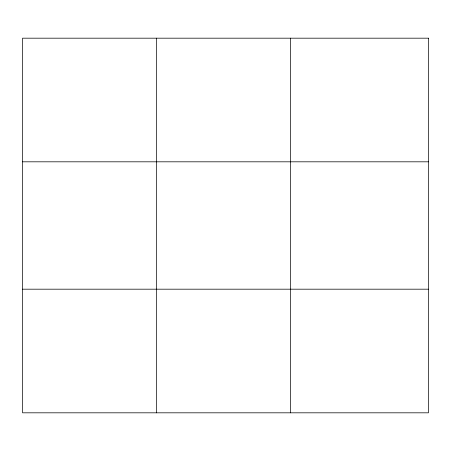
<?xml version="1.0" encoding="UTF-8"?>
<svg xmlns="http://www.w3.org/2000/svg" width="451" height="451" viewBox="0 0 451 451"><rect width="100%" height="100%" fill="white"/><g stroke="black" fill="none" stroke-linecap="round" stroke-linejoin="round"><path stroke-width="0.68" d="M156.497 38.183L156.497 412.817M290.444 38.183L290.444 412.817M22.55 161.813L428.45 161.813M22.55 289.187L428.45 289.187M428.45 38.183L428.45 412.817L22.55 412.817L22.55 38.183L428.45 38.183"/></g></svg>
